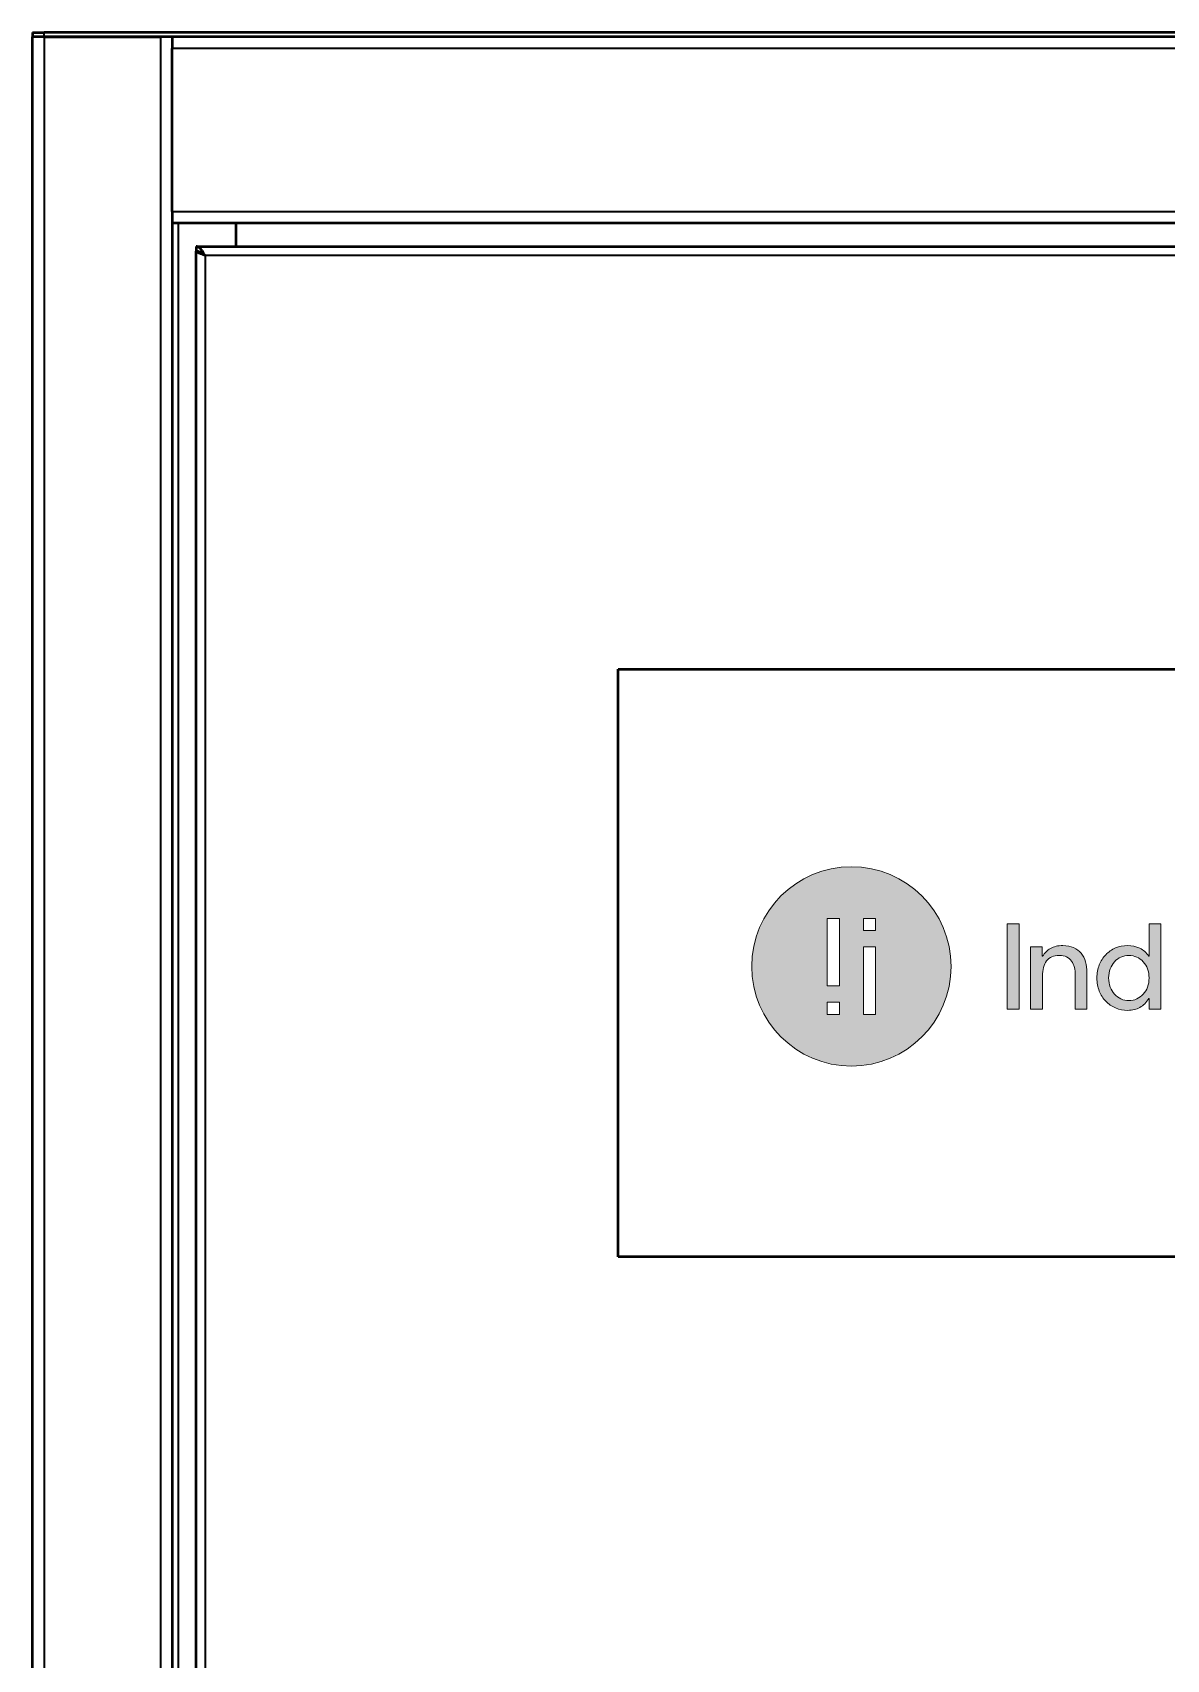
# Model space of a CAD drawing. Header units: millimetres. Extents: x 0 to 62, y -17 to 160.
# Drawn here: x 0.16 to 31.06, y 115.64 to 160 of the extents above; entities that cross this region are included whole.
import ezdxf

# ---------------------------------------------------------------- set-up
doc = ezdxf.new("R2010")
doc.units = ezdxf.units.MM
doc.layers.add('Visible (ANSI)', color=7, linetype='Continuous', lineweight=50)
doc.layers.add('Visible Narrow (ANSI)', color=7, linetype='Continuous', lineweight=35)

msp = doc.modelspace()

# ---------------------------------------------------------------- hatches: boundary and pattern name
at = {"linetype": 'ByBlock', "lineweight": 18}
h = msp.add_hatch(color=0, dxfattribs=at)
h.dxf.hatch_style = 1
edge = h.paths.add_edge_path()
edge.add_spline(control_points=[(22.475, 137.255), (20.975, 137.255), (19.759, 136.039), (19.759, 134.538), (19.759, 133.038), (20.975, 131.821), (22.475, 131.821), (23.977, 131.821), (25.193, 133.038), (25.193, 134.538), (25.193, 136.039), (23.977, 137.255), (22.475, 137.255)], knot_values=[0, 0, 0, 0, 1, 1, 1, 2, 2, 2, 3, 3, 3, 4, 4, 4, 4], degree=3, periodic=0)
h.paths.add_polyline_path([(23.134, 135.515), (22.805, 135.515), (22.805, 135.844), (23.134, 135.844)], flags=16)
h.paths.add_polyline_path([(23.134, 133.232), (22.805, 133.232), (22.805, 135.071), (23.134, 135.071)], flags=16)
h.paths.add_polyline_path([(22.148, 134.005), (21.819, 134.005), (21.819, 135.844), (22.148, 135.844)], flags=16)
h.paths.add_polyline_path([(22.148, 133.232), (21.819, 133.232), (21.819, 133.561), (22.148, 133.561)], flags=16)
h = msp.add_hatch(color=0, dxfattribs=at)
h.dxf.hatch_style = 1
h.paths.add_polyline_path([(26.719, 133.376), (27.049, 133.376), (27.049, 135.701), (26.719, 135.701)])
h = msp.add_hatch(color=0, dxfattribs=at)
h.dxf.hatch_style = 1
edge = h.paths.add_edge_path()
edge.add_spline(control_points=[(30.908, 133.375), (30.908, 133.375), (30.908, 135.701), (30.908, 135.701)], knot_values=[16, 16, 16, 16, 17, 17, 17, 17], degree=3, periodic=0)
edge.add_spline(control_points=[(30.908, 135.701), (30.908, 135.701), (30.588, 135.701), (30.588, 135.701)], knot_values=[15.00001, 15.00001, 15.00001, 15.00001, 16, 16, 16, 16], degree=3, periodic=0)
edge.add_spline(control_points=[(30.588, 135.701), (30.588, 135.701), (30.588, 134.965), (30.588, 134.835)], knot_values=[14.088223, 14.088223, 14.088223, 14.088223, 14.99999, 14.99999, 14.99999, 14.99999], degree=3, periodic=0)
edge.add_spline(control_points=[(30.588, 134.835), (30.588, 134.822), (30.588, 134.815), (30.588, 134.815)], knot_values=[14.00001, 14.00001, 14.00001, 14.00001, 14.088223, 14.088223, 14.088223, 14.088223], degree=3, periodic=0)
edge.add_line((30.588, 134.815), (30.579, 134.815))
edge.add_spline(control_points=[(30.579, 134.815), (30.516, 134.913), (30.435, 134.986), (30.335, 135.034)], knot_values=[12, 12, 12, 12, 13, 13, 13, 13], degree=3, periodic=0)
edge.add_spline(control_points=[(30.335, 135.034), (30.235, 135.082), (30.124, 135.106), (30.004, 135.106)], knot_values=[11, 11, 11, 11, 12, 12, 12, 12], degree=3, periodic=0)
edge.add_spline(control_points=[(30.004, 135.106), (29.885, 135.106), (29.775, 135.084), (29.672, 135.041)], knot_values=[10, 10, 10, 10, 11, 11, 11, 11], degree=3, periodic=0)
edge.add_spline(control_points=[(29.672, 135.041), (29.571, 134.996), (29.482, 134.936), (29.408, 134.858)], knot_values=[9, 9, 9, 9, 10, 10, 10, 10], degree=3, periodic=0)
edge.add_spline(control_points=[(29.408, 134.858), (29.333, 134.78), (29.275, 134.688), (29.231, 134.581)], knot_values=[8, 8, 8, 8, 9, 9, 9, 9], degree=3, periodic=0)
edge.add_spline(control_points=[(29.231, 134.581), (29.189, 134.473), (29.167, 134.354), (29.167, 134.224)], knot_values=[7, 7, 7, 7, 8, 8, 8, 8], degree=3, periodic=0)
edge.add_spline(control_points=[(29.167, 134.224), (29.167, 134.096), (29.189, 133.976), (29.231, 133.868)], knot_values=[6, 6, 6, 6, 7, 7, 7, 7], degree=3, periodic=0)
edge.add_spline(control_points=[(29.231, 133.868), (29.275, 133.759), (29.334, 133.665), (29.409, 133.589)], knot_values=[5, 5, 5, 5, 6, 6, 6, 6], degree=3, periodic=0)
edge.add_spline(control_points=[(29.409, 133.589), (29.485, 133.511), (29.573, 133.45), (29.676, 133.406)], knot_values=[4, 4, 4, 4, 5, 5, 5, 5], degree=3, periodic=0)
edge.add_spline(control_points=[(29.676, 133.406), (29.778, 133.362), (29.888, 133.34), (30.007, 133.34)], knot_values=[3, 3, 3, 3, 4, 4, 4, 4], degree=3, periodic=0)
edge.add_spline(control_points=[(30.007, 133.34), (30.137, 133.34), (30.247, 133.367), (30.339, 133.42)], knot_values=[2, 2, 2, 2, 3, 3, 3, 3], degree=3, periodic=0)
edge.add_spline(control_points=[(30.339, 133.42), (30.432, 133.474), (30.513, 133.555), (30.582, 133.662)], knot_values=[1, 1, 1, 1, 2, 2, 2, 2], degree=3, periodic=0)
edge.add_line((30.582, 133.662), (30.591, 133.662))
edge.add_line((30.591, 133.662), (30.591, 133.521))
edge.add_spline(control_points=[(30.591, 133.584), (30.591, 133.499), (30.591, 133.375), (30.591, 133.375)], knot_values=[18.000018, 18.000018, 18.000018, 18.000018, 18.65736, 18.65736, 18.65736, 18.65736], degree=3, periodic=0)
edge.add_spline(control_points=[(30.591, 133.375), (30.591, 133.375), (30.908, 133.375), (30.908, 133.375)], knot_values=[17, 17, 17, 17, 17.999982, 17.999982, 17.999982, 17.999982], degree=3, periodic=0)
edge = h.paths.add_edge_path(flags=16)
edge.add_spline(control_points=[(30.547, 134.472), (30.574, 134.397), (30.588, 134.315), (30.588, 134.224), (30.588, 134.134), (30.574, 134.052), (30.547, 133.976)], knot_values=[3, 3, 3, 3, 4, 4, 4, 5, 5, 5, 5], degree=3, periodic=0)
edge.add_spline(control_points=[(30.547, 133.976), (30.518, 133.9), (30.479, 133.835), (30.43, 133.781)], knot_values=[2, 2, 2, 2, 3, 3, 3, 3], degree=3, periodic=0)
edge.add_spline(control_points=[(30.43, 133.781), (30.381, 133.726), (30.322, 133.683), (30.255, 133.652)], knot_values=[1, 1, 1, 1, 2, 2, 2, 2], degree=3, periodic=0)
edge.add_spline(control_points=[(30.255, 133.652), (30.189, 133.62), (30.116, 133.605), (30.036, 133.605)], knot_values=[0, 0, 0, 0, 1, 1, 1, 1], degree=3, periodic=0)
edge.add_spline(control_points=[(30.036, 133.605), (29.958, 133.605), (29.886, 133.62), (29.818, 133.652)], knot_values=[15, 15, 15, 15, 16, 16, 16, 16], degree=3, periodic=0)
edge.add_spline(control_points=[(29.818, 133.652), (29.75, 133.683), (29.692, 133.726), (29.644, 133.781)], knot_values=[14, 14, 14, 14, 15, 15, 15, 15], degree=3, periodic=0)
edge.add_spline(control_points=[(29.644, 133.781), (29.595, 133.835), (29.557, 133.9), (29.528, 133.976)], knot_values=[13, 13, 13, 13, 14, 14, 14, 14], degree=3, periodic=0)
edge.add_spline(control_points=[(29.528, 133.976), (29.501, 134.052), (29.487, 134.134), (29.487, 134.224), (29.487, 134.315), (29.501, 134.397), (29.528, 134.472)], knot_values=[11, 11, 11, 11, 12, 12, 12, 13, 13, 13, 13], degree=3, periodic=0)
edge.add_spline(control_points=[(29.528, 134.472), (29.557, 134.546), (29.595, 134.611), (29.644, 134.665)], knot_values=[10, 10, 10, 10, 11, 11, 11, 11], degree=3, periodic=0)
edge.add_spline(control_points=[(29.644, 134.665), (29.692, 134.721), (29.75, 134.763), (29.818, 134.793)], knot_values=[9, 9, 9, 9, 10, 10, 10, 10], degree=3, periodic=0)
edge.add_spline(control_points=[(29.818, 134.793), (29.886, 134.824), (29.958, 134.838), (30.036, 134.838)], knot_values=[8, 8, 8, 8, 9, 9, 9, 9], degree=3, periodic=0)
edge.add_spline(control_points=[(30.036, 134.838), (30.116, 134.838), (30.189, 134.824), (30.255, 134.793)], knot_values=[7, 7, 7, 7, 8, 8, 8, 8], degree=3, periodic=0)
edge.add_spline(control_points=[(30.255, 134.793), (30.322, 134.763), (30.381, 134.721), (30.43, 134.665)], knot_values=[6, 6, 6, 6, 7, 7, 7, 7], degree=3, periodic=0)
edge.add_spline(control_points=[(30.43, 134.665), (30.479, 134.611), (30.518, 134.546), (30.547, 134.472)], knot_values=[5, 5, 5, 5, 6, 6, 6, 6], degree=3, periodic=0)
h = msp.add_hatch(color=0, dxfattribs=at)
h.dxf.hatch_style = 1
edge = h.paths.add_edge_path()
edge.add_spline(control_points=[(27.681, 133.987), (27.681, 134.144), (27.681, 134.27), (27.681, 134.27), (27.681, 134.449), (27.72, 134.588), (27.796, 134.688)], knot_values=[17, 17, 17, 17, 17.375023, 17.375023, 17.375023, 18.375023, 18.375023, 18.375023, 18.375023], degree=3, periodic=0)
edge.add_spline(control_points=[(27.796, 134.688), (27.872, 134.789), (27.987, 134.839), (28.14, 134.839)], knot_values=[16, 16, 16, 16, 17, 17, 17, 17], degree=3, periodic=0)
edge.add_spline(control_points=[(28.14, 134.839), (28.22, 134.839), (28.287, 134.824), (28.342, 134.797)], knot_values=[15, 15, 15, 15, 16, 16, 16, 16], degree=3, periodic=0)
edge.add_spline(control_points=[(28.342, 134.797), (28.397, 134.768), (28.441, 134.73), (28.476, 134.682)], knot_values=[14, 14, 14, 14, 15, 15, 15, 15], degree=3, periodic=0)
edge.add_spline(control_points=[(28.476, 134.682), (28.511, 134.633), (28.536, 134.577), (28.552, 134.512)], knot_values=[13, 13, 13, 13, 14, 14, 14, 14], degree=3, periodic=0)
edge.add_spline(control_points=[(28.552, 134.512), (28.568, 134.448), (28.576, 134.378), (28.576, 134.305)], knot_values=[12, 12, 12, 12, 13, 13, 13, 13], degree=3, periodic=0)
edge.add_spline(control_points=[(28.576, 134.305), (28.576, 134.305), (28.576, 133.375), (28.576, 133.375), (28.576, 133.375), (28.576, 133.375), (28.576, 133.375)], knot_values=[10.99999, 10.99999, 10.99999, 10.99999, 11.99999, 11.99999, 11.99999, 12, 12, 12, 12], degree=3, periodic=0)
edge.add_spline(control_points=[(28.576, 133.375), (28.576, 133.375), (28.896, 133.375), (28.896, 133.375)], knot_values=[10.00001, 10.00001, 10.00001, 10.00001, 10.99999, 10.99999, 10.99999, 10.99999], degree=3, periodic=0)
edge.add_spline(control_points=[(28.896, 133.375), (28.896, 133.375), (28.896, 134.37), (28.896, 134.37)], knot_values=[9.00001, 9.00001, 9.00001, 9.00001, 9.99999, 9.99999, 9.99999, 9.99999], degree=3, periodic=0)
edge.add_spline(control_points=[(28.896, 134.37), (28.896, 134.476), (28.883, 134.574), (28.857, 134.664)], knot_values=[8, 8, 8, 8, 9, 9, 9, 9], degree=3, periodic=0)
edge.add_spline(control_points=[(28.857, 134.664), (28.831, 134.754), (28.791, 134.833), (28.737, 134.898)], knot_values=[7, 7, 7, 7, 8, 8, 8, 8], degree=3, periodic=0)
edge.add_spline(control_points=[(28.737, 134.898), (28.684, 134.964), (28.615, 135.015), (28.532, 135.052)], knot_values=[6, 6, 6, 6, 7, 7, 7, 7], degree=3, periodic=0)
edge.add_spline(control_points=[(28.532, 135.052), (28.449, 135.088), (28.352, 135.107), (28.24, 135.107)], knot_values=[5, 5, 5, 5, 6, 6, 6, 6], degree=3, periodic=0)
edge.add_spline(control_points=[(28.24, 135.107), (28.102, 135.107), (27.989, 135.08), (27.901, 135.029)], knot_values=[4, 4, 4, 4, 5, 5, 5, 5], degree=3, periodic=0)
edge.add_spline(control_points=[(27.901, 135.029), (27.813, 134.977), (27.741, 134.907), (27.685, 134.816)], knot_values=[3, 3, 3, 3, 4, 4, 4, 4], degree=3, periodic=0)
edge.add_spline(control_points=[(27.675, 134.816), (27.675, 134.816), (27.675, 135.071), (27.675, 135.071), (27.675, 135.071), (27.675, 135.071), (27.675, 135.071)], knot_values=[0.99999, 0.99999, 0.99999, 0.99999, 1.99998, 1.99998, 1.99998, 1.99999, 1.99999, 1.99999, 1.99999], degree=3, periodic=0)
edge.add_spline(control_points=[(27.675, 135.071), (27.675, 135.071), (27.361, 135.071), (27.361, 135.071)], knot_values=[0.00001, 0.00001, 0.00001, 0.00001, 0.99999, 0.99999, 0.99999, 0.99999], degree=3, periodic=0)
edge.add_spline(control_points=[(27.361, 135.071), (27.361, 135.071), (27.361, 134.833), (27.361, 134.535)], knot_values=[20.624977, 20.624977, 20.624977, 20.624977, 21, 21, 21, 21], degree=3, periodic=0)
edge.add_spline(control_points=[(27.361, 134.535), (27.361, 134.237), (27.361, 133.879), (27.361, 133.64)], knot_values=[20.249985, 20.249985, 20.249985, 20.249985, 20.624977, 20.624977, 20.624977, 20.624977], degree=3, periodic=0)
edge.add_spline(control_points=[(27.361, 133.64), (27.361, 133.581), (27.361, 133.529), (27.361, 133.487)], knot_values=[20.156237, 20.156237, 20.156237, 20.156237, 20.249985, 20.249985, 20.249985, 20.249985], degree=3, periodic=0)
edge.add_spline(control_points=[(27.361, 133.487), (27.361, 133.445), (27.361, 133.413), (27.361, 133.394)], knot_values=[20.062489, 20.062489, 20.062489, 20.062489, 20.156237, 20.156237, 20.156237, 20.156237], degree=3, periodic=0)
edge.add_spline(control_points=[(27.361, 133.375), (27.361, 133.375), (27.361, 133.375), (27.361, 133.375), (27.361, 133.375), (27.361, 133.375), (27.361, 133.375)], knot_values=[19.998037, 19.998037, 19.998037, 19.998037, 20.000468, 20.000468, 20.000468, 20.002431, 20.002431, 20.002431, 20.002431], degree=3, periodic=0)
edge.add_spline(control_points=[(27.375, 133.375), (27.388, 133.375), (27.41, 133.375), (27.435, 133.375)], knot_values=[19.687496, 19.687496, 19.687496, 19.687496, 19.874992, 19.874992, 19.874992, 19.874992], degree=3, periodic=0)
edge.add_spline(control_points=[(27.435, 133.375), (27.461, 133.375), (27.491, 133.375), (27.521, 133.375)], knot_values=[19.5, 19.5, 19.5, 19.5, 19.687496, 19.687496, 19.687496, 19.687496], degree=3, periodic=0)
edge.add_spline(control_points=[(27.521, 133.375), (27.551, 133.375), (27.581, 133.375), (27.607, 133.375)], knot_values=[19.312504, 19.312504, 19.312504, 19.312504, 19.5, 19.5, 19.5, 19.5], degree=3, periodic=0)
edge.add_spline(control_points=[(27.607, 133.375), (27.633, 133.375), (27.655, 133.375), (27.668, 133.375)], knot_values=[19.125007, 19.125007, 19.125007, 19.125007, 19.312504, 19.312504, 19.312504, 19.312504], degree=3, periodic=0)
edge.add_spline(control_points=[(27.681, 133.375), (27.681, 133.375), (27.681, 133.375), (27.681, 133.375), (27.681, 133.375), (27.681, 133.375), (27.681, 133.375)], knot_values=[18.999033, 18.999033, 18.999033, 18.999033, 19.003926, 19.003926, 19.003926, 19.004893, 19.004893, 19.004893, 19.004893], degree=3, periodic=0)
edge.add_spline(control_points=[(27.681, 133.385), (27.681, 133.395), (27.681, 133.412), (27.681, 133.434)], knot_values=[18.843763, 18.843763, 18.843763, 18.843763, 18.937511, 18.937511, 18.937511, 18.937511], degree=3, periodic=0)
edge.add_spline(control_points=[(27.681, 133.434), (27.681, 133.456), (27.681, 133.484), (27.681, 133.515)], knot_values=[18.750015, 18.750015, 18.750015, 18.750015, 18.843763, 18.843763, 18.843763, 18.843763], degree=3, periodic=0)
edge.add_spline(control_points=[(27.681, 133.515), (27.681, 133.641), (27.681, 133.83), (27.681, 133.987)], knot_values=[18.375023, 18.375023, 18.375023, 18.375023, 18.750015, 18.750015, 18.750015, 18.750015], degree=3, periodic=0)

# ---------------------------------------------------------------- linework, layer by layer
at = {"color": 0, "linetype": 'ByBlock', "lineweight": 18}
for p, q in [((30.588, 134.815), (30.588, 134.853)), ((30.588, 134.815), (30.579, 134.815)), ((30.591, 133.662), (30.582, 133.662)), ((30.591, 133.662), (30.591, 133.521))]:
    msp.add_line(p, q, dxfattribs=at)
for points in [[(22.148, 134.005), (21.819, 134.005), (21.819, 135.844), (22.148, 135.844), (22.148, 134.005)], [(23.134, 135.515), (22.805, 135.515), (22.805, 135.844), (23.134, 135.844), (23.134, 135.515)], [(26.719, 135.701), (27.049, 135.701), (27.049, 133.376), (26.719, 133.376), (26.719, 135.701)], [(23.134, 133.232), (22.805, 133.232), (22.805, 135.071), (23.134, 135.071), (23.134, 133.232)], [(22.148, 133.232), (21.819, 133.232), (21.819, 133.561), (22.148, 133.561), (22.148, 133.232)]]:
    msp.add_lwpolyline(points, dxfattribs=at)
for points, knots in [([(22.475, 137.255), (20.975, 137.255), (19.759, 136.039), (19.759, 134.538), (19.759, 133.038), (20.975, 131.821), (22.475, 131.821), (23.977, 131.821), (25.193, 133.038), (25.193, 134.538), (25.193, 136.039), (23.977, 137.255), (22.475, 137.255)], [0, 0, 0, 0, 1, 1, 1, 2, 2, 2, 3, 3, 3, 4, 4, 4, 4]), ([(27.361, 135.071), (27.361, 135.071), (27.675, 135.071), (27.675, 135.071), (27.675, 135.071), (27.675, 134.816), (27.675, 134.816), (27.675, 134.816), (27.685, 134.816), (27.685, 134.816), (27.741, 134.907), (27.813, 134.977), (27.901, 135.029), (27.989, 135.08), (28.102, 135.107), (28.24, 135.107), (28.352, 135.107), (28.449, 135.088), (28.532, 135.052), (28.615, 135.015), (28.684, 134.964), (28.737, 134.898), (28.791, 134.833), (28.831, 134.754), (28.857, 134.664), (28.883, 134.574), (28.896, 134.476), (28.896, 134.37), (28.896, 134.37), (28.896, 133.375), (28.896, 133.375), (28.896, 133.375), (28.576, 133.375), (28.576, 133.375), (28.576, 133.375), (28.576, 134.305), (28.576, 134.305), (28.576, 134.378), (28.568, 134.448), (28.552, 134.512), (28.536, 134.577), (28.511, 134.633), (28.476, 134.682), (28.441, 134.73), (28.397, 134.768), (28.342, 134.797), (28.287, 134.824), (28.22, 134.839), (28.14, 134.839), (27.987, 134.839), (27.872, 134.789), (27.796, 134.688), (27.72, 134.588), (27.681, 134.449), (27.681, 134.27), (27.681, 134.27), (27.681, 133.375), (27.681, 133.375), (27.681, 133.375), (27.361, 133.375), (27.361, 133.375), (27.361, 133.375), (27.361, 135.071), (27.361, 135.071)], [0, 0, 0, 0, 1, 1, 1, 2, 2, 2, 3, 3, 3, 4, 4, 4, 5, 5, 5, 6, 6, 6, 7, 7, 7, 8, 8, 8, 9, 9, 9, 10, 10, 10, 11, 11, 11, 12, 12, 12, 13, 13, 13, 14, 14, 14, 15, 15, 15, 16, 16, 16, 17, 17, 17, 18, 18, 18, 19, 19, 19, 20, 20, 20, 21, 21, 21, 21]), ([(29.672, 135.041), (29.775, 135.084), (29.885, 135.106), (30.004, 135.106), (30.124, 135.106), (30.235, 135.082), (30.335, 135.034)], [10, 10, 10, 10, 11, 11, 11, 12, 12, 12, 12]), ([(29.231, 133.868), (29.189, 133.976), (29.167, 134.096), (29.167, 134.224), (29.167, 134.354), (29.189, 134.473), (29.231, 134.581)], [6, 6, 6, 6, 7, 7, 7, 8, 8, 8, 8]), ([(29.528, 134.472), (29.501, 134.397), (29.487, 134.315), (29.487, 134.224), (29.487, 134.134), (29.501, 134.052), (29.528, 133.976)], [11, 11, 11, 11, 12, 12, 12, 13, 13, 13, 13]), ([(30.255, 134.793), (30.189, 134.824), (30.116, 134.838), (30.036, 134.838), (29.958, 134.838), (29.886, 134.824), (29.818, 134.793)], [7, 7, 7, 7, 8, 8, 8, 9, 9, 9, 9]), ([(30.547, 133.976), (30.574, 134.052), (30.588, 134.134), (30.588, 134.224), (30.588, 134.315), (30.574, 134.397), (30.547, 134.472)], [3, 3, 3, 3, 4, 4, 4, 5, 5, 5, 5]), ([(30.339, 133.42), (30.247, 133.367), (30.137, 133.34), (30.007, 133.34), (29.888, 133.34), (29.778, 133.362), (29.676, 133.406)], [2, 2, 2, 2, 3, 3, 3, 4, 4, 4, 4])]:
    msp.add_open_spline(points, degree=3, knots=knots, dxfattribs=at)
for points in [[(30.588, 134.815), (30.588, 134.815), (30.588, 135.701), (30.588, 135.701)], [(30.588, 135.701), (30.588, 135.701), (30.908, 135.701), (30.908, 135.701)], [(30.908, 135.701), (30.908, 135.701), (30.908, 133.375), (30.908, 133.375)], [(29.231, 134.581), (29.275, 134.688), (29.333, 134.78), (29.408, 134.858)], [(29.408, 134.858), (29.482, 134.936), (29.571, 134.996), (29.672, 135.041)], [(30.335, 135.034), (30.435, 134.986), (30.516, 134.913), (30.579, 134.815)], [(29.644, 134.665), (29.595, 134.611), (29.557, 134.546), (29.528, 134.472)], [(29.818, 134.793), (29.75, 134.763), (29.692, 134.721), (29.644, 134.665)], [(30.43, 134.665), (30.381, 134.721), (30.322, 134.763), (30.255, 134.793)], [(30.547, 134.472), (30.518, 134.546), (30.479, 134.611), (30.43, 134.665)], [(30.579, 134.815), (30.579, 134.815), (30.588, 134.815), (30.588, 134.815)], [(29.528, 133.976), (29.557, 133.9), (29.595, 133.835), (29.644, 133.781)], [(30.43, 133.781), (30.479, 133.835), (30.518, 133.9), (30.547, 133.976)], [(29.409, 133.589), (29.334, 133.665), (29.275, 133.759), (29.231, 133.868)], [(29.676, 133.406), (29.573, 133.45), (29.485, 133.511), (29.409, 133.589)], [(29.644, 133.781), (29.692, 133.726), (29.75, 133.683), (29.818, 133.652)], [(29.818, 133.652), (29.886, 133.62), (29.958, 133.605), (30.036, 133.605)], [(30.036, 133.605), (30.116, 133.605), (30.189, 133.62), (30.255, 133.652)], [(30.255, 133.652), (30.322, 133.683), (30.381, 133.726), (30.43, 133.781)], [(30.582, 133.662), (30.513, 133.555), (30.432, 133.474), (30.339, 133.42)], [(30.591, 133.662), (30.591, 133.662), (30.582, 133.662), (30.582, 133.662)], [(30.591, 133.375), (30.591, 133.375), (30.591, 133.662), (30.591, 133.662)], [(30.908, 133.375), (30.908, 133.375), (30.591, 133.375), (30.591, 133.375)]]:
    msp.add_open_spline(points, degree=3, dxfattribs=at)
at = {"layer": 'Visible (ANSI)'}
for p, q in [((0.157, 0), (0.157, 159.878)), ((0.472, 159.878), (0.157, 159.878)), ((0.158, 160), (0.473, 160)), ((0.158, 160), (0.158, 159.878)), ((0.472, 159.878), (3.65, 159.878)), ((61.795, 160), (0.473, 160)), ((61.795, 159.878), (0.473, 159.878)), ((3.964, 159.878), (3.964, 159.877)), ((3.964, 159.877), (3.964, 159.563)), ((3.964, 155.116), (3.964, 159.563)), ((3.964, 155.116), (3.964, 154.803)), ((3.964, 154.803), (3.964, 16.496)), ((58.303, 154.802), (3.964, 154.802)), ((5.711, 154.167), (5.711, 154.802)), ((4.618, 154.167), (4.618, 154.045)), ((4.618, 154.167), (58.161, 154.167)), ((4.618, 154.043), (4.65, 154.043)), ((4.618, 16.622), (4.618, 154.043)), ((4.853, 153.93), (4.857, 153.926)), ((16.122, 126.619), (16.122, 142.642)), ((16.122, 142.642), (46.657, 142.642)), ((46.657, 126.619), (16.122, 126.619))]:
    msp.add_line(p, q, dxfattribs=at)
for points, knots in [([(4.862, 153.923), (4.806, 154.011), (4.75, 154.097), (4.694, 154.138), (4.669, 154.157), (4.643, 154.167), (4.618, 154.167)], [0, 0, 0, 0, 1.080905, 1.080905, 1.080905, 1.570796, 1.570796, 1.570796, 1.570796]), ([(4.618, 154.045), (4.684, 154.045), (4.751, 154.008), (4.817, 153.958), (4.832, 153.947), (4.847, 153.935), (4.862, 153.923)], [0, 0, 0, 0, 1.28542, 1.28542, 1.28542, 1.570796, 1.570796, 1.570796, 1.570796]), ([(4.862, 153.923), (4.774, 153.951), (4.688, 153.978), (4.647, 154.006), (4.628, 154.018), (4.618, 154.03), (4.618, 154.043)], [0, 0, 0, 0, 1.080905, 1.080905, 1.080905, 1.570796, 1.570796, 1.570796, 1.570796])]:
    msp.add_open_spline(points, degree=3, knots=knots, dxfattribs=at)
msp.add_open_spline([(4.862, 153.923), (4.822, 153.948), (4.784, 153.972), (4.762, 153.997)], degree=3, dxfattribs=at)
at = {"layer": 'Visible Narrow (ANSI)'}
for p, q in [((0.472, 159.878), (0.472, 0)), ((0.473, 159.878), (0.473, 160)), ((3.65, 0), (3.65, 159.878)), ((58.303, 159.563), (3.964, 159.563)), ((3.964, 155.116), (58.303, 155.116)), ((4.122, 154.802), (4.122, 16.497)), ((57.917, 153.923), (4.862, 153.923)), ((4.862, 153.923), (4.862, 16.741))]:
    msp.add_line(p, q, dxfattribs=at)

doc.saveas('drawing.dxf')
